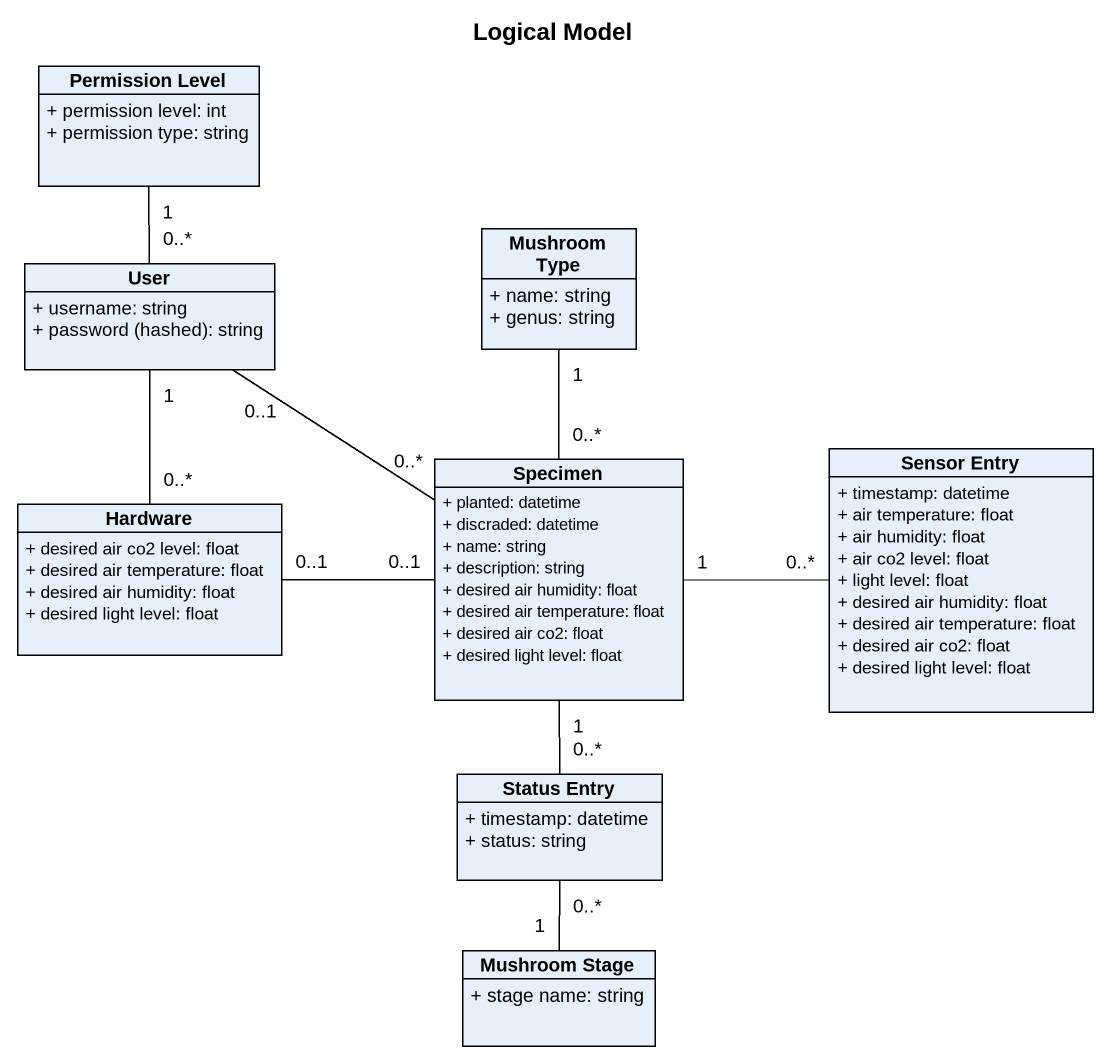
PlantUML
@startuml
title Logical Model
hide circle
hide empty members
skinparam classAttributeIconSize 0
class "Permission Level" as Permission_Level {
  + permission level: int
  + permission type: string
}
class User {
  + username: string
  {field} + password (hashed): string
}
class "Mushroom Type" as Mushroom_Type {
  + name: string
  + genus: string
}
class Hardware {
  + desired air co2 level: float
  + desired air temperature: float
  + desired air humidity: float
  + desired light level: float
}
class Specimen {
  + planted: datetime
  + discraded: datetime
  + name: string
  + description: string
  + desired air humidity: float
  + desired air temperature: float
  + desired air co2: float
  + desired light level: float
}
class "Sensor Entry" as Sensor_Entry {
  + timestamp: datetime
  + air temperature: float
  + air humidity: float
  + air co2 level: float
  + light level: float
  + desired air humidity: float
  + desired air temperature: float
  + desired air co2: float
  + desired light level: float
}
class "Status Entry" as Status_Entry {
  + timestamp: datetime
  + status: string
}
class "Mushroom Stage" as Mushroom_Stage {
  + stage name: string
}
User "0..*" -up- "1" Permission_Level
User "1" -- "0..*" Hardware
User "0..1" -- "0..*" Specimen
Specimen "0..*" -up- "1" Mushroom_Type
Specimen "0..1" -left- "0..1" Hardware
Specimen "1" -right- "0..*" Sensor_Entry
Status_Entry "0..*" -up- "1" Specimen
Status_Entry "0..*" -- "1" Mushroom_Stage
@enduml
